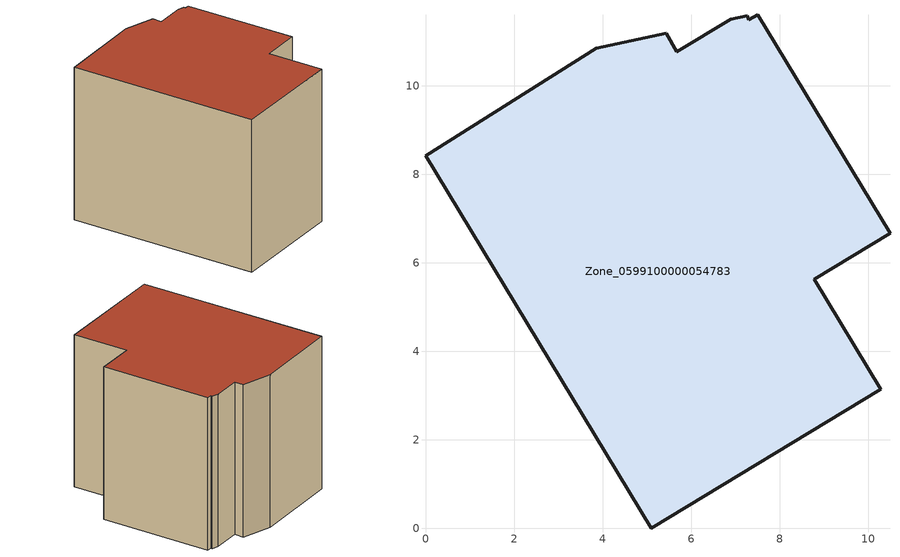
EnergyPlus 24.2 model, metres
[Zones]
Zone_0599100000054783
 floor ground (C_G): 5.45,11.19 5.68,10.76 6.9,11.5 7.27,11.58 7.31,11.5 7.51,11.61 10.5,6.66 8.79,5.63 10.29,3.15 5.1,0 0,8.42 3.86,10.84 z0
 wall outside (C_F): 0,8.42 5.1,0 10.29,3.15 8.79,5.63 10.5,6.66 7.51,11.61 7.31,11.5 7.27,11.58 6.9,11.5 5.68,10.76 5.45,11.19 3.86,10.84 0,8.42 z0:8.04
 roof outside (C_R): 7.31,11.5 7.27,11.58 6.9,11.5 5.68,10.76 5.45,11.19 3.86,10.84 0,8.42 5.1,0 10.29,3.15 8.79,5.63 10.5,6.66 7.51,11.61 z8.04
[BUILDING]
Pand.0599100000054783: North Axis=0; Terrain=City; Loads Convergence Tolerance Value=0.04; Temperature Convergence Tolerance Value=0.4; Solar Distribution=FullExterior; Maximum Number of Warmup Days=25; Minimum Number of Warmup Days=1
[Site:Location]
Rotterdam.The.Hague.AP_ZH_NLD Design_Conditions: Latitude=51.96; Longitude=4.45; Time Zone=1; Elevation=-4.5
[SITE:GROUNDTEMPERATURE:BUILDINGSURFACE]
18, 18, 18, 18, 18, 18, 18, 18, 18, 18, 18, 18
[MATERIAL] Thermal Absorptance=0.9; Solar Absorptance=0.7; Visible Absorptance=0.7
Name | Roughness | Thickness | Conductivity | Density | Specific Heat
G.TC.1946-1964 | MediumSmooth | 0.15 | 1 | 540 | 1210
F.TC.1946-1964 | Rough | 0.3 | 0.857143 | 1920 | 840
R.TC.1946-1964 | MediumRough | 0.2 | 0.235294 | 1500 | 1000
[CONSTRUCTION]
C_G: G.TC.1946-1964
C_F: F.TC.1946-1964
C_R: R.TC.1946-1964
[ZONE]
Zone_0599100000054783: Type=1; Multiplier=1; Ceiling Height=Autocalculate; Volume=Autocalculate; Floor Area=autocalculate; Part of Total Floor Area=Yes
[ZONEINFILTRATION:DESIGNFLOWRATE]
Infil_Zone_0599100000054783: Zone or ZoneList or Space or SpaceList=Zone_0599100000054783; Schedule=AlwaysOn; Design Flow Rate Calculation Method=Flow/Area; Flow Rate per Floor Area=0.003; Constant Term Coefficient=1; Temperature Term Coefficient=0; Velocity Term Coefficient=0; Velocity Squared Term Coefficient=0
[HVACTEMPLATE:ZONE:IDEALLOADSAIRSYSTEM]
Zone_0599100000054783: Maximum Heating Supply Air Temperature=50; Minimum Cooling Supply Air Temperature=13; Maximum Heating Supply Air Humidity Ratio=0.0156; Minimum Cooling Supply Air Humidity Ratio=0.0077; Heating Limit=NoLimit; Cooling Limit=NoLimit; Dehumidification Control Type=ConstantSensibleHeatRatio; Cooling Sensible Heat Ratio=0.7; Dehumidification Setpoint=60; Humidification Control Type=None; Humidification Setpoint=30; Outdoor Air Method=None; Outdoor Air Flow Rate per Person=0.00944; Outdoor Air Flow Rate per Zone Floor Area=0; Outdoor Air Flow Rate per Zone=0; Demand Controlled Ventilation Type=None; Outdoor Air Economizer Type=NoEconomizer; Heat Recovery Type=None; Sensible Heat Recovery Effectiveness=0.7; Latent Heat Recovery Effectiveness=0.65
[ZONECONTROL:THERMOSTAT]
ThermostatControl_Zone_0599100000054783: Zone or ZoneList=Zone_0599100000054783; Control Type Schedule=DualSetpointControlType; Control 1=Thermostat_Zone_0599100000054783; Temperature Difference Between Cutout And Setpoint=0
[THERMOSTATSETPOINT:DUALSETPOINT]
Thermostat_Zone_0599100000054783: Heating Setpoint Temperature Schedule=HeatingSetpoint_Zone_0599100000054783; Cooling Setpoint Temperature Schedule=CoolingSetpoint_Zone_0599100000054783
[SCHEDULE:COMPACT]
HeatingSetpoint_Zone_0599100000054783: Through: 12/31, For: AllDays, Until: 24:00, 21
CoolingSetpoint_Zone_0599100000054783: Through: 12/31, For: AllDays, Until: 24:00, 24
DualSetpointControlType: Through: 12/31, For: AllDays, Until: 24:00, 4
AlwaysOn: Through: 12/31, For: AllDays, Until: 24:00, 1
